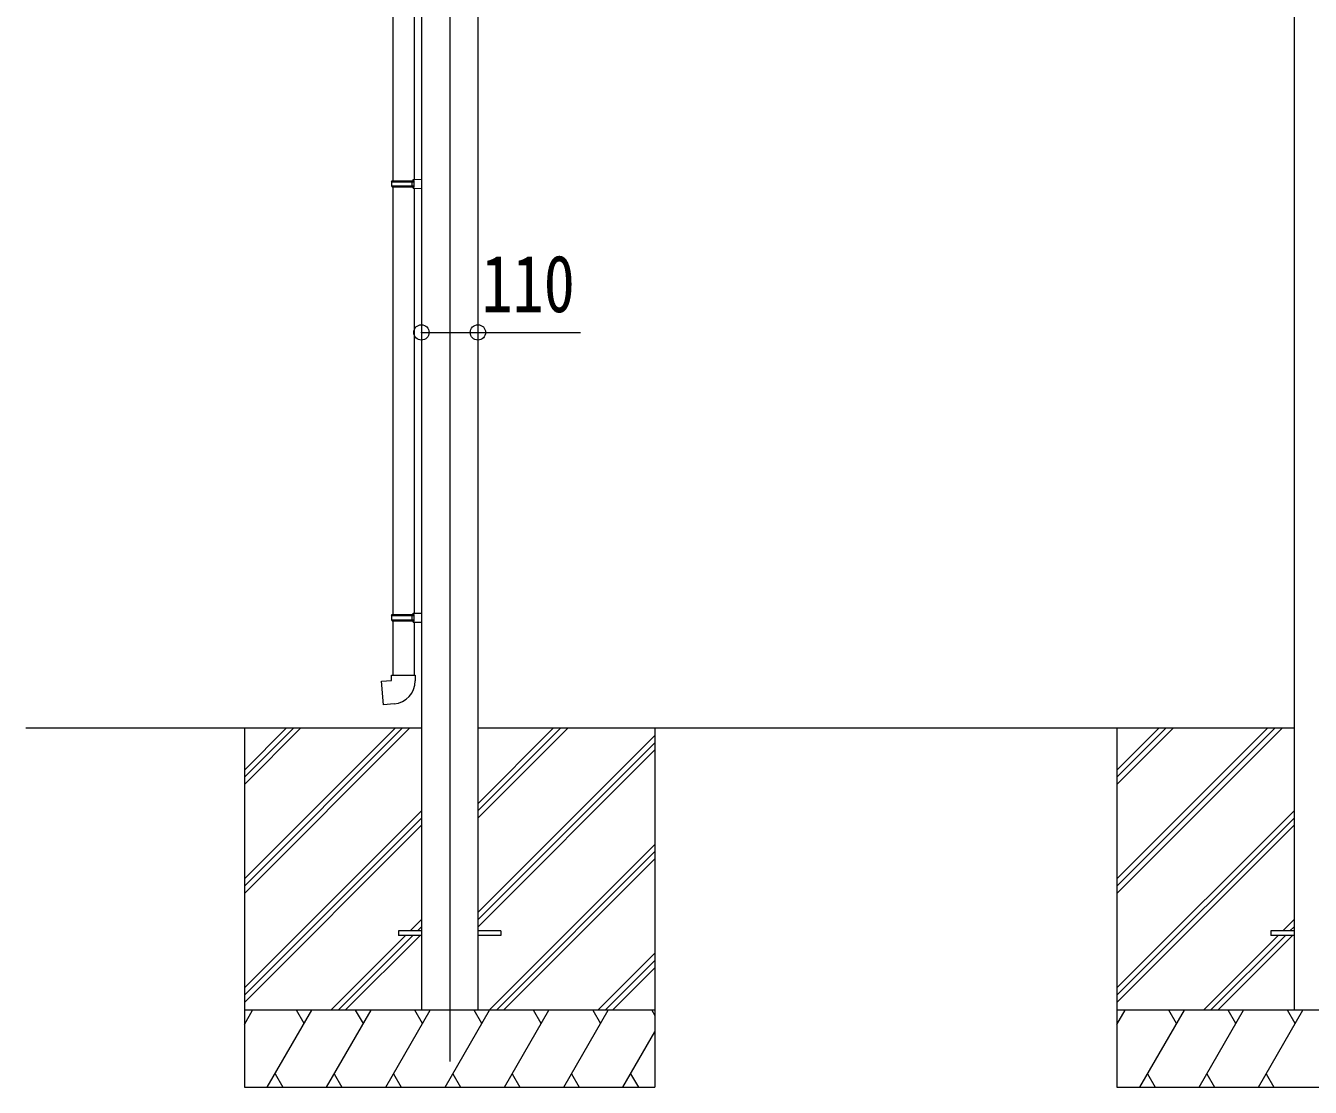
# Model space of a CAD drawing. Units: millimetres at full size; details may follow other scales. Extents: x -8385 to 8479, y -5853 to 5787.
# Drawn here: x -2762 to -259, y -1919 to 149 of the extents above; entities that cross this region are included whole.
import ezdxf
from ezdxf.enums import TextEntityAlignment as Align

# ---------------------------------------------------------------- set-up
doc = ezdxf.new("R2010")
doc.units = ezdxf.units.MM
doc.header["$LTSCALE"] = 30
doc.header["$PDMODE"] = 32
doc.header["$PDSIZE"] = 30
for name, color, linetype, lineweight in [('0-0_0', 7, 'Continuous', 9), ('0-1_本体', 4, 'Continuous', 9), ('0-2_部品', 7, 'Continuous', 9), ('0-8_PARTS2', 2, 'Continuous', 9), ('0-A_寸法', 6, 'Continuous', 9)]:
    doc.layers.add(name, color=color, linetype=linetype, lineweight=lineweight)
doc.styles.add('ＭＳ ゴシック', font='')
doc.styles.get('ＭＳ ゴシック').set_extended_font_data('MS Gothic')

msp = doc.modelspace()

# ---------------------------------------------------------------- linework, layer by layer
at = {"layer": '0-0_0'}
for p, q in [((-2762.01, -1219.21), (-1991.01, -1219.21)), ((-2336.01, -1219.21), (-2336.01, -1919.21)), ((-2336.01, -1513.39), (-2041.83, -1219.21)), ((-2336.01, -1527.53), (-2027.69, -1219.21)), ((-2336.01, -1541.67), (-2013.55, -1219.21)), ((-2336.01, -1329.54), (-2225.68, -1219.21)), ((-2336.01, -1315.4), (-2239.82, -1219.21)), ((-2336.01, -1301.26), (-2253.96, -1219.21)), ((-1881.01, -1219.21), (-291.01, -1219.21)), ((-1881.01, -1395.04), (-1705.18, -1219.21)), ((-1881.01, -1380.9), (-1719.32, -1219.21)), ((-1881.01, -1366.76), (-1733.46, -1219.21)), ((-1536.01, -1219.21), (-1536.01, -1919.21)), ((-636.01, -1219.21), (-636.01, -1919.21)), ((-636.01, -1513.39), (-341.83, -1219.21)), ((-636.01, -1527.53), (-327.69, -1219.21)), ((-636.01, -1541.67), (-313.55, -1219.21)), ((-636.01, -1329.54), (-525.68, -1219.21)), ((-636.01, -1315.4), (-539.82, -1219.21)), ((-636.01, -1301.26), (-553.96, -1219.21)), ((-1881.01, -1578.89), (-1536.01, -1233.89)), ((-1881.01, -1593.03), (-1536.01, -1248.03)), ((-1881.01, -1607.17), (-1536.01, -1262.17)), ((-2336.01, -1725.52), (-1991.01, -1380.52)), ((-2336.01, -1739.66), (-1991.01, -1394.66)), ((-636.01, -1725.52), (-291.01, -1380.52)), ((-636.01, -1739.66), (-291.01, -1394.66)), ((-2336.01, -1753.8), (-1991.01, -1408.81)), ((-636.01, -1753.8), (-291.01, -1408.81)), ((-1859.2, -1769.21), (-1536.01, -1446.02)), ((-1845.06, -1769.21), (-1536.01, -1460.16)), ((-1830.91, -1769.21), (-1536.01, -1474.3)), ((-2013.07, -1614.71), (-1991.01, -1592.65)), ((-313.07, -1614.71), (-291.01, -1592.65)), ((-2167.57, -1769.21), (-2022.07, -1623.71)), ((-2153.42, -1769.21), (-2007.92, -1623.71)), ((-2139.28, -1769.21), (-1993.78, -1623.71)), ((-1998.92, -1614.71), (-1991.01, -1606.79)), ((-467.57, -1769.21), (-322.07, -1623.71)), ((-453.42, -1769.21), (-307.92, -1623.71)), ((-439.28, -1769.21), (-293.78, -1623.71)), ((-298.92, -1614.71), (-291.01, -1606.79)), ((-1647.07, -1769.21), (-1536.01, -1658.15)), ((-1632.92, -1769.21), (-1536.01, -1672.29)), ((-1618.78, -1769.21), (-1536.01, -1686.44)), ((-1536.01, -1769.21), (-2336.01, -1769.21)), ((-2336.01, -1796.71), (-2320.13, -1769.21)), ((-2291.26, -1919.21), (-2204.66, -1769.21)), ((-2219.66, -1795.19), (-2234.66, -1769.21)), ((-2175.79, -1919.21), (-2089.19, -1769.21)), ((-2104.19, -1795.19), (-2119.19, -1769.21)), ((-2060.32, -1919.21), (-1973.72, -1769.21)), ((-1988.72, -1795.19), (-2003.72, -1769.21)), ((-1944.85, -1919.21), (-1858.25, -1769.21)), ((-1873.25, -1795.19), (-1888.25, -1769.21)), ((-1829.38, -1919.21), (-1742.78, -1769.21)), ((-1757.78, -1795.19), (-1772.78, -1769.21)), ((-1713.91, -1919.21), (-1627.31, -1769.21)), ((-1657.31, -1769.21), (-1642.31, -1795.19)), ((-1541.84, -1769.21), (-1536.01, -1779.31)), ((163.99, -1769.21), (-636.01, -1769.21)), ((-636.01, -1796.71), (-620.13, -1769.21)), ((-591.26, -1919.21), (-504.66, -1769.21)), ((-519.66, -1795.19), (-534.66, -1769.21)), ((-475.79, -1919.21), (-389.19, -1769.21)), ((-404.19, -1795.19), (-419.19, -1769.21)), ((-360.32, -1919.21), (-273.72, -1769.21)), ((-288.72, -1795.19), (-303.72, -1769.21)), ((-1598.44, -1919.21), (-1536.01, -1811.07)), ((-2276.26, -1893.23), (-2261.27, -1919.21)), ((-2160.79, -1893.23), (-2145.79, -1919.21)), ((-2045.32, -1893.23), (-2030.32, -1919.21)), ((-1929.85, -1893.23), (-1914.85, -1919.21)), ((-1814.38, -1893.23), (-1799.38, -1919.21)), ((-1698.91, -1893.23), (-1683.91, -1919.21)), ((-1583.44, -1893.23), (-1568.44, -1919.21)), ((-576.26, -1893.23), (-561.27, -1919.21)), ((-460.79, -1893.23), (-445.79, -1919.21)), ((-345.32, -1893.23), (-330.32, -1919.21)), ((-2336.01, -1919.21), (-1536.01, -1919.21)), ((-636.01, -1919.21), (163.99, -1919.21))]:
    msp.add_line(p, q, dxfattribs=at)
at = {"layer": '0-1_本体'}
for p, q in [((-1991.01, 1110.8), (-1991.01, -1769.2)), ((-1881.01, 1110.8), (-1881.01, -1769.2)), ((-291.01, 1110.8), (-291.01, -1769.2))]:
    msp.add_line(p, q, dxfattribs=at)
at = {"layer": '0-2_部品'}
for p, q in [((-2047.01, 790.88), (-2047.01, -153.31)), ((-2005.01, 788.32), (-2005.01, -150.75)), ((-2049.01, -155.31), (-2048.01, -153.31)), ((-2049.01, -155.31), (-2005.01, -155.31)), ((-2049.01, -155.31), (-2049.01, -163.31)), ((-2049.01, -163.31), (-2005.01, -163.31)), ((-2049.01, -163.31), (-2048.01, -165.31)), ((-2048.01, -153.31), (-2005.01, -153.31)), ((-2048.01, -165.31), (-2005.01, -165.31)), ((-2047.01, -165.31), (-2047.01, -998.47)), ((-2009.49, -155.31), (-2009.92, -153.31)), ((-2007.01, -150.81), (-1991.01, -150.34)), ((-2007.01, -152.81), (-2007.01, -150.81)), ((-2007.01, -152.81), (-2005.01, -152.81)), ((-2007.01, -167.81), (-2007.01, -165.81)), ((-2007.01, -167.81), (-1991.01, -168.28)), ((-2005.01, -167.87), (-2005.01, -995.91)), ((-1991.01, -150.34), (-1991.01, -168.28)), ((-2049.01, -1000.47), (-2048.01, -998.47)), ((-2049.01, -1000.47), (-2005.01, -1000.47)), ((-2049.01, -1000.47), (-2049.01, -1008.47)), ((-2048.01, -998.47), (-2005.01, -998.47)), ((-2009.49, -1000.47), (-2009.92, -998.47)), ((-2007.01, -995.97), (-1991.01, -995.5)), ((-2007.01, -997.97), (-2007.01, -995.97)), ((-2007.01, -997.97), (-2005.01, -997.97)), ((-1991.01, -995.5), (-1991.01, -1013.44)), ((-2049.01, -1008.47), (-2005.01, -1008.47)), ((-2049.01, -1008.47), (-2048.01, -1010.47)), ((-2048.01, -1010.47), (-2005.01, -1010.47)), ((-2047.01, -1010.47), (-2047.01, -1116.61)), ((-2007.01, -1012.97), (-2007.01, -1010.97)), ((-2007.01, -1012.97), (-1991.01, -1013.44)), ((-2005.01, -1013.03), (-2005.01, -1116.61)), ((-2049.01, -1116.61), (-2003.01, -1116.61)), ((-2049.01, -1126.61), (-2049.01, -1116.61)), ((-2003.01, -1116.61), (-2003.01, -1127.52))]:
    msp.add_line(p, q, dxfattribs=at)
at = {"layer": '0-2_部品', "color": 4}
for p, q in [((-2036.01, -1614.7), (-2036.01, -1623.7)), ((-1991.01, -1614.7), (-2036.01, -1614.7)), ((-1991.01, -1623.7), (-2036.01, -1623.7)), ((-1836.01, -1614.7), (-1881.01, -1614.7)), ((-1836.01, -1623.7), (-1881.01, -1623.7)), ((-1836.01, -1614.7), (-1836.01, -1623.7)), ((-336.01, -1614.7), (-336.01, -1623.7)), ((-291.01, -1614.7), (-336.01, -1614.7)), ((-291.01, -1623.7), (-336.01, -1623.7))]:
    msp.add_line(p, q, dxfattribs=at)
at = {"layer": '0-2_部品'}
for points in [[(-2009.49, -155.31), (-2009.49, -163.31), (-2009.92, -165.31)], [(-2007.01, -165.81), (-2005.01, -165.81), (-2005.01, -152.81)], [(-2009.49, -1000.47), (-2009.49, -1008.47), (-2009.92, -1010.47)], [(-2007.01, -1010.97), (-2005.01, -1010.97), (-2005.01, -997.97)], [(-2044.09, -1172.35), (-2064.92, -1174.18), (-2068.93, -1128.35), (-2049.01, -1126.61)]]:
    msp.add_lwpolyline(points, dxfattribs=at)
msp.add_arc((-2048.01, -1127.52), 45, 275, 0, dxfattribs=at)
at = {"layer": '0-8_PARTS2'}
msp.add_line((-1936.01, 1076.93), (-1936.01, -1869.21), dxfattribs=at)
at = {"layer": '0-A_寸法'}
for p, q in [((-1991.01, -448.82), (-1881.01, -448.82)), ((-1881.01, -448.82), (-1681.01, -448.82))]:
    msp.add_line(p, q, dxfattribs=at)
for p in [(-1991.01, -448.82), (-1881.01, -448.82)]:
    msp.add_point(p, dxfattribs=at)

# ---------------------------------------------------------------- texts
at = {"layer": '0-A_寸法', "color": 7, "style": 'ＭＳ ゴシック', "width": 0.8}
msp.add_text('110', height=111.4, dxfattribs=at).set_placement((-1874.01, -442.82), align=Align.BOTTOM_LEFT)

doc.saveas('drawing.dxf')
